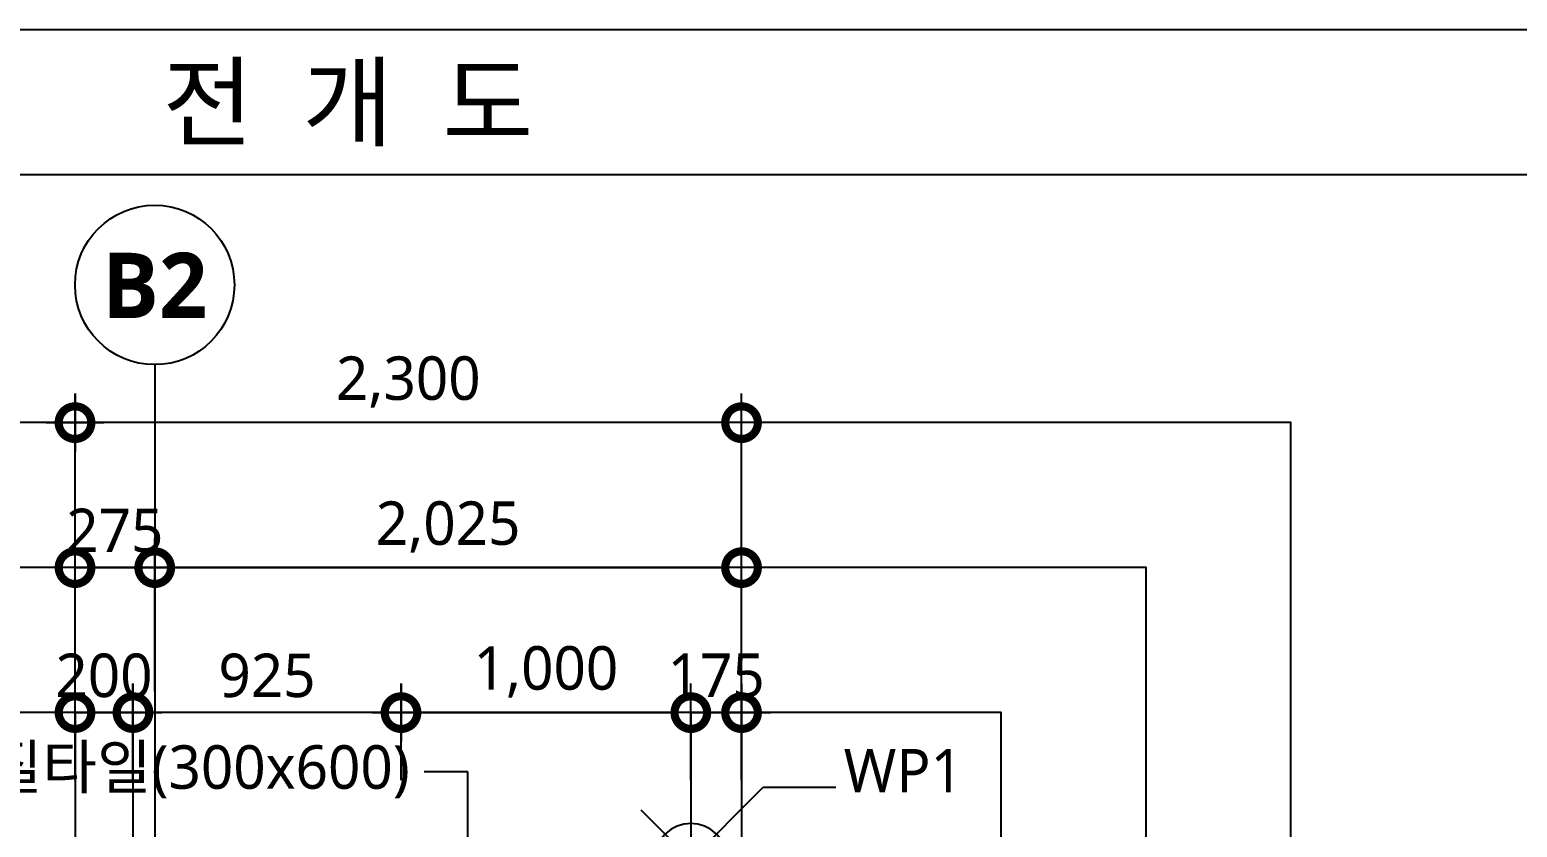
# Model space of a CAD drawing. Header units: millimetres. Extents: x 2213 to 82676, y 1050 to 28650.
# Drawn here: x 30642 to 35775, y 5200 to 7950 of the extents above; entities that cross this region are included whole.
import ezdxf
from ezdxf import colors
from ezdxf.entities.mleader import LeaderData, LeaderLine
from ezdxf.enums import TextEntityAlignment as Align
from ezdxf.math import Vec2, Vec3

# ---------------------------------------------------------------- set-up
doc = ezdxf.new("R2010")
doc.units = ezdxf.units.MM
doc.header["$LTSCALE"] = 200
doc.header["$PDMODE"] = 3
doc.linetypes.add('CEN', pattern=[62, 60, -1, 0, -1])
doc.layers.get('Defpoints').update_dxf_attribs({"color": 137})
for name, color, linetype in [('01-CEN', 1, 'CEN'), ('01TEX', 3, 'Continuous'), ('3', 3, 'Continuous'), ('DIM', 7, 'Continuous'), ('SYM', 6, 'Continuous'), ('SYM-BUB', 3, 'Continuous'), ('TEXT', 3, 'Continuous')]:
    doc.layers.add(name, color=color, linetype=linetype)
doc.layers.add('02Waste', color=171, linetype='Continuous', plot=False)
doc.styles.add('HY-M', font='malgun.ttf')
doc.styles.get("Standard").update_dxf_attribs({"font": 'malgun.ttf'})
doc.styles.add('맑은고딕', font='malgun.ttf')
doc.styles.add('맑은고딕B', font='malgunbd.ttf')
doc.styles.add('스타일1', font='malgun.ttf')
doc.linetypes.add('WIREMESH2', pattern='A,5,-0.25,["X",Standard,S=1,R=0,X=-0.32,Y=-0.5],-0.25', length=5.5)
doc.dimstyles.new('CJA-50', dxfattribs={"dimscale": 50, "dimtxt": 3, "dimasz": 1, "dimexe": 2, "dimexo": 3, "dimgap": 1, "dimtad": 1, "dimdec": 0, "dimzin": 1, "dimdsep": 46, "dimlunit": 6, "dimtxsty": '스타일1', "dimblk": 'GAUN-DOT', "dimcen": -2, "dimdle": 2, "dimclrd": 256, "dimclre": 256, "dimclrt": 3, "dimadec": 0, "dimazin": 0, "dimtfac": 1, "dimtdec": 0, "dimtix": 1, "dimtmove": 2, "dimatfit": 3, "dimldrblk": 'DOTSMALL', "dimfxl": 1, "dimtolj": 1, "dimtzin": 1, "dimarcsym": 0})

# ---------------------------------------------------------------- blocks, each defined once
blk = doc.blocks.new('GAUN-DOT')
at = {"linetype": 'ByBlock'}
for p, q in [((0, -2), (0, 2)), ((2, 0), (-2, 0))]:
    blk.add_line(p, q, dxfattribs=at)
at = {"const_width": 2.25}
blk.add_lwpolyline([(0, 0.28125, 1), (0, -0.28125, 1)], format="xyb", close=True, dxfattribs=at)
blk = doc.blocks.new('*D361')
at = {"layer": 'Defpoints', "color": 0, "transparency": 16777216}
for p in [(30798.3, 6595), (30798.3, 5519), (33098.3, 5519)]:
    blk.add_point(p, dxfattribs=at)
at = {"layer": 'DIM', "lineweight": -2, "transparency": 16777216}
for p, q in [((30798.3, 5669), (30798.3, 6695)), ((33098.3, 5669), (33098.3, 6695)), ((33048.3, 6595), (30848.3, 6595))]:
    blk.add_line(p, q, dxfattribs=at)
at = {"layer": 'DIM', "lineweight": -2, "transparency": 16777216, "xscale": 50, "yscale": 50, "zscale": 50, "rotation": 180}
blk.add_blockref('GAUN-DOT', (30798.3, 6595), dxfattribs=at)
at = {"layer": 'DIM', "lineweight": -2, "transparency": 16777216, "xscale": 50, "yscale": 50, "zscale": 50}
blk.add_blockref('GAUN-DOT', (33098.3, 6595), dxfattribs=at)
at = {"layer": 'DIM', "color": 3, "transparency": 16777216, "insert": (31948.3, 6735), "char_height": 150, "attachment_point": 5, "style": '맑은고딕'}
blk.add_mtext('\\A1;2,300', dxfattribs=at)
blk = doc.blocks.new('_DotSmall')
at = {"layer": 'DIM'}
h = blk.add_hatch(color=256, dxfattribs=at)
edge = h.paths.add_edge_path()
edge.add_arc((0, 0), 0.2, 0, 360)
at = {"layer": 'DIM', "linetype": 'ByBlock'}
blk.add_circle((0, 0), 0.2, dxfattribs=at)
blk = doc.blocks.new('*D362')
at = {"layer": 'Defpoints', "color": 0, "transparency": 16777216}
for p in [(31073.3, 6095), (30798.3, 5519), (31073.3, 5519)]:
    blk.add_point(p, dxfattribs=at)
at = {"layer": 'DIM', "lineweight": -2, "transparency": 16777216}
for p, q in [((30798.3, 5669), (30798.3, 6195)), ((31073.3, 5669), (31073.3, 6195)), ((30748.3, 6095), (30698.3, 6095)), ((30798.3, 6095), (31073.3, 6095)), ((31123.3, 6095), (31173.3, 6095))]:
    blk.add_line(p, q, dxfattribs=at)
at = {"layer": 'DIM', "lineweight": -2, "transparency": 16777216, "xscale": 50, "yscale": 50, "zscale": 50}
blk.add_blockref('GAUN-DOT', (30798.3, 6095), dxfattribs=at)
at = {"layer": 'DIM', "lineweight": -2, "transparency": 16777216, "xscale": 50, "yscale": 50, "zscale": 50, "rotation": 180}
blk.add_blockref('GAUN-DOT', (31073.3, 6095), dxfattribs=at)
at = {"layer": 'DIM', "color": 3, "transparency": 16777216, "insert": (30935.8, 6222.5), "char_height": 150, "attachment_point": 5, "style": '맑은고딕'}
blk.add_mtext('\\A1;275', dxfattribs=at)
blk = doc.blocks.new('*D363')
at = {"layer": 'Defpoints', "color": 0, "transparency": 16777216}
for p in [(33098.3, 6095), (31073.3, 5519), (33098.3, 5519)]:
    blk.add_point(p, dxfattribs=at)
at = {"layer": 'DIM', "lineweight": -2, "transparency": 16777216}
for p, q in [((31073.3, 5669), (31073.3, 6195)), ((33098.3, 5669), (33098.3, 6195)), ((31123.3, 6095), (33048.3, 6095))]:
    blk.add_line(p, q, dxfattribs=at)
at = {"layer": 'DIM', "lineweight": -2, "transparency": 16777216, "xscale": 50, "yscale": 50, "zscale": 50, "rotation": 180}
blk.add_blockref('GAUN-DOT', (31073.3, 6095), dxfattribs=at)
at = {"layer": 'DIM', "lineweight": -2, "transparency": 16777216, "xscale": 50, "yscale": 50, "zscale": 50}
blk.add_blockref('GAUN-DOT', (33098.3, 6095), dxfattribs=at)
at = {"layer": 'DIM', "color": 3, "transparency": 16777216, "insert": (32085.8, 6235), "char_height": 150, "attachment_point": 5, "style": '맑은고딕'}
blk.add_mtext('\\A1;2,025', dxfattribs=at)
blk = doc.blocks.new('NEW_BUB')
at = {"layer": 'SYM-BUB', "color": 6}
blk.add_line((0, 3), (0, 0), dxfattribs=at)
blk.add_circle((0, 8.5), 5.5, dxfattribs=at)
at = {"layer": 'SYM-BUB', "color": 3, "style": '맑은고딕B'}
blk.add_attdef('X', text='', height=4.5, dxfattribs=at).set_placement((0, 8.5), align=Align.MIDDLE)
blk = doc.blocks.new('*D369')
at = {"layer": 'Defpoints', "color": 0, "transparency": 16777216}
for p in [(30998.3, 5595), (30998.3, 5212), (31923.3, 5212)]:
    blk.add_point(p, dxfattribs=at)
at = {"layer": 'DIM', "lineweight": -2, "transparency": 16777216}
for p, q in [((30998.3, 5362), (30998.3, 5695)), ((31923.3, 5362), (31923.3, 5695)), ((31873.3, 5595), (31048.3, 5595))]:
    blk.add_line(p, q, dxfattribs=at)
at = {"layer": 'DIM', "lineweight": -2, "transparency": 16777216, "xscale": 50, "yscale": 50, "zscale": 50, "rotation": 180}
blk.add_blockref('GAUN-DOT', (30998.3, 5595), dxfattribs=at)
at = {"layer": 'DIM', "lineweight": -2, "transparency": 16777216, "xscale": 50, "yscale": 50, "zscale": 50}
blk.add_blockref('GAUN-DOT', (31923.3, 5595), dxfattribs=at)
at = {"layer": 'DIM', "color": 3, "transparency": 16777216, "insert": (31460.8, 5722.5), "char_height": 150, "attachment_point": 5, "style": '맑은고딕'}
blk.add_mtext('\\A1;925', dxfattribs=at)
blk = doc.blocks.new('*D370')
at = {"layer": 'Defpoints', "color": 0, "transparency": 16777216}
for p in [(33098.3, 5595), (32923.3, 5212), (33098.3, 5212)]:
    blk.add_point(p, dxfattribs=at)
at = {"layer": 'DIM', "lineweight": -2, "transparency": 16777216}
for p, q in [((32923.3, 5362), (32923.3, 5695)), ((33098.3, 5362), (33098.3, 5695)), ((32873.3, 5595), (32823.3, 5595)), ((32923.3, 5595), (33098.3, 5595)), ((33148.3, 5595), (33198.3, 5595))]:
    blk.add_line(p, q, dxfattribs=at)
at = {"layer": 'DIM', "lineweight": -2, "transparency": 16777216, "xscale": 50, "yscale": 50, "zscale": 50}
blk.add_blockref('GAUN-DOT', (32923.3, 5595), dxfattribs=at)
at = {"layer": 'DIM', "lineweight": -2, "transparency": 16777216, "xscale": 50, "yscale": 50, "zscale": 50, "rotation": 180}
blk.add_blockref('GAUN-DOT', (33098.3, 5595), dxfattribs=at)
at = {"layer": 'DIM', "color": 3, "transparency": 16777216, "insert": (33010.8, 5722.9), "char_height": 150, "attachment_point": 5, "style": '맑은고딕'}
blk.add_mtext('\\A1;175', dxfattribs=at)
blk = doc.blocks.new('_DOT')
at = {"color": 0, "linetype": 'ByBlock'}
blk.add_line((-0.5, 0), (-1, 0), dxfattribs=at)
at = {"color": 0, "linetype": 'ByBlock', "const_width": 0.5}
blk.add_lwpolyline([(-0.25, 0, 1), (0.25, 0, 1)], format="xyb", close=True, dxfattribs=at)
blk = doc.blocks.new('*D371')
at = {"layer": 'Defpoints', "color": 0, "transparency": 16777216}
for p in [(32923.3, 5595), (31923.3, 5212), (32923.3, 5212)]:
    blk.add_point(p, dxfattribs=at)
at = {"layer": 'DIM', "lineweight": -2, "transparency": 16777216}
for p, q in [((31923.3, 5362), (31923.3, 5695)), ((32923.3, 5362), (32923.3, 5695)), ((31973.3, 5595), (32873.3, 5595))]:
    blk.add_line(p, q, dxfattribs=at)
at = {"layer": 'DIM', "lineweight": -2, "transparency": 16777216, "xscale": 50, "yscale": 50, "zscale": 50, "rotation": 180}
blk.add_blockref('GAUN-DOT', (31923.3, 5595), dxfattribs=at)
at = {"layer": 'DIM', "lineweight": -2, "transparency": 16777216, "xscale": 50, "yscale": 50, "zscale": 50}
blk.add_blockref('GAUN-DOT', (32923.3, 5595), dxfattribs=at)
at = {"layer": 'DIM', "color": 3, "transparency": 16777216, "insert": (32423.3, 5735.5), "char_height": 150, "attachment_point": 5, "style": '맑은고딕'}
blk.add_mtext('\\A1;1,000', dxfattribs=at)
blk = doc.blocks.new('WP21')
at = {"layer": 'SYM'}
h = blk.add_hatch(color=6, dxfattribs=at)
edge = h.paths.add_edge_path()
edge.add_ellipse((0, 0), major_axis=(0, 2.5), ratio=1, start_angle=405, end_angle=495)
edge.add_line((-1.77, -1.77), (0, 0))
edge.add_line((0, 0), (-1.77, 1.77))
edge = h.paths.add_edge_path()
edge.add_ellipse((0, 0), major_axis=(0, 2.5), ratio=1, start_angle=225, end_angle=315)
edge.add_line((1.77, 1.77), (0, 0))
edge.add_line((0, 0), (1.77, -1.77))
at = {"layer": 'SYM', "color": 6}
for p, q in [((-3.44, -3.44), (5, 5)), ((5, 5), (10, 5)), ((-3.44, 3.44), (3.44, -3.44))]:
    blk.add_line(p, q, dxfattribs=at)
blk.add_ellipse((0, 0), major_axis=(0, 2.5), ratio=1, start_param=5.497787, end_param=11.780972, dxfattribs=at)
at = {"layer": 'SYM', "color": 3, "linetype": 'WIREMESH2', "style": '스타일1'}
blk.add_attdef('WP', text='', height=3, dxfattribs=at).set_placement((10.55, 5), align=Align.MIDDLE_LEFT)
blk = doc.blocks.new('*D372')
at = {"layer": 'Defpoints', "color": 0, "transparency": 16777216}
for p in [(30998.3, 5595), (30798.3, 5212), (30998.3, 5212)]:
    blk.add_point(p, dxfattribs=at)
at = {"layer": 'DIM', "lineweight": -2, "transparency": 16777216}
for p, q in [((30798.3, 5362), (30798.3, 5695)), ((30998.3, 5362), (30998.3, 5695)), ((30748.3, 5595), (30698.3, 5595)), ((30798.3, 5595), (30998.3, 5595)), ((31048.3, 5595), (31098.3, 5595))]:
    blk.add_line(p, q, dxfattribs=at)
at = {"layer": 'DIM', "lineweight": -2, "transparency": 16777216, "xscale": 50, "yscale": 50, "zscale": 50}
blk.add_blockref('GAUN-DOT', (30798.3, 5595), dxfattribs=at)
at = {"layer": 'DIM', "lineweight": -2, "transparency": 16777216, "xscale": 50, "yscale": 50, "zscale": 50, "rotation": 180}
blk.add_blockref('GAUN-DOT', (30998.3, 5595), dxfattribs=at)
at = {"layer": 'DIM', "color": 3, "transparency": 16777216, "insert": (30898.3, 5722.5), "char_height": 150, "attachment_point": 5, "style": '맑은고딕'}
blk.add_mtext('\\A1;200', dxfattribs=at)

msp = doc.modelspace()

# ---------------------------------------------------------------- linework, layer by layer
at = {"layer": '01-CEN'}
for p, q in [((31073.3, 6720.1), (31073.3, 2550)), ((30798.3, 5595), (30798.3, 2550)), ((30998.3, 5595), (30998.3, 2550)), ((32923.3, 5595), (32923.3, 2550)), ((33098.3, 5595), (33098.3, 2550))]:
    msp.add_line(p, q, dxfattribs=at)
at = {"layer": '02Waste'}
for points in [[(29108.8, 1550), (34994.1, 1550), (34994.1, 6595), (29108.8, 6595)], [(29608.8, 2050), (34494.1, 2050), (34494.1, 6095), (29608.8, 6095)], [(30108.8, 2550), (33994.1, 2550), (33994.1, 5595), (30108.8, 5595)]]:
    msp.add_lwpolyline(points, close=True, dxfattribs=at)
at = {"layer": '3'}
for p, q in [((36675, 7950), (17493.4, 7950)), ((36675, 7950), (17493.4, 7950)), ((36675, 7450), (17493.4, 7450))]:
    msp.add_line(p, q, dxfattribs=at)

# ---------------------------------------------------------------- block references
at = {"layer": 'SYM', "linetype": 'WIREMESH2'}
ref = msp.add_blockref('WP21', (32923.3, 5087.4), dxfattribs=dict(at, xscale=50.00000000000001, yscale=50.00000000000001, zscale=50.00000000000001))
ref.add_attrib('WP', 'WP1', dxfattribs={"color": 3, "linetype": 'WIREMESH2', "height": 150, "style": '스타일1'}).set_placement((33450.8, 5274.9), align=Align.BOTTOM_LEFT)
at = {"layer": 'SYM-BUB', "xscale": 50.00000000000001, "yscale": 50.00000000000001, "zscale": 50.00000000000001}
msp.add_blockref('NEW_BUB', (31073.3, 6645), dxfattribs=at).add_auto_attribs({'X': 'B2'})

# ---------------------------------------------------------------- texts
at = {"layer": '01TEX', "linetype": 'Continuous', "style": 'HY-M'}
msp.add_text('전  개  도', height=250, rotation=360, dxfattribs=at).set_placement((31740, 7700), align=Align.MIDDLE_CENTER)

# ---------------------------------------------------------------- dimensions: what is measured, and where the dimension line sits
at = {"layer": 'DIM'}
for base, p1, p2, angle, picture, middle in [((30798.3, 6595), (33098.3, 5519), (30798.3, 5519), 0, '*D361', (31948.3, 6735)), ((31073.3, 6095), (30798.3, 5519), (31073.3, 5519), 0, '*D362', (30935.8, 6222.5)), ((33098.3, 6095), (31073.3, 5519), (33098.3, 5519), 0, '*D363', (32085.8, 6235)), ((30998.3, 5595), (30798.3, 5212), (30998.3, 5212), 180, '*D372', (30898.3, 5722.5)), ((30998.3, 5595), (31923.3, 5212), (30998.3, 5212), 0, '*D369', (31460.8, 5722.5)), ((32923.3, 5595), (31923.3, 5212), (32923.3, 5212), 180, '*D371', (32423.3, 5735.5)), ((33098.3, 5595), (32923.3, 5212), (33098.3, 5212), 180, '*D370', (33010.8, 5722.9))]:
    dim = msp.add_linear_dim(base=base, p1=p1, p2=p2, angle=angle, dimstyle='CJA-50', override={"dimtxsty": '맑은고딕'}, dxfattribs=at)
    dim.commit()
    dim.dimension.update_dxf_attribs({"geometry": picture, "text_midpoint": middle})

# ---------------------------------------------------------------- leaders
at = {"layer": 'TEXT', "color": 3}
ml = msp.add_multileader_mtext('Standard', dxfattribs=at)
ml.set_content('THK7 도기질타일(300x600) ', color=3, style='스타일1')
ml.set_leader_properties(color=6)
ml.set_arrow_properties(name='DOT')
ml.build(insert=Vec2(0, 0))
ml.multileader.update_dxf_attribs({"dogleg_length": 3, "arrow_head_size": 75})
ctx = ml.context
ctx.base_point, ctx.char_height, ctx.arrow_head_size, ctx.landing_gap_size, ctx.plane_origin = Vec3(29390.4, 5390.3), 150, 75, 50, Vec3(33019.5, 3091.4)
ctx.text_align_type = 2
notes = []
notes.append((ctx, [(0, (1, 1, 0), (32153.5, 5390.3), (-1, 0), 150, [(0, [(32153.5, 4788.8)], 0, [])])]))
ctx.mtext.insert, ctx.mtext.alignment, ctx.mtext.flow_direction = Vec3(31953.5, 5482.3), 3, 5
for ctx, leaders in notes:
    for number, flags, end, landing, length, lines in leaders:
        leader = LeaderData()
        leader.index, (leader.has_last_leader_line, leader.has_dogleg_vector, leader.attachment_direction) = number, flags
        leader.last_leader_point, leader.dogleg_vector, leader.dogleg_length = Vec3(end), Vec3(landing), length
        for number, points, colour, breaks in lines:
            line = LeaderLine()
            line.index, line.vertices, line.color, line.breaks = number, Vec3.list(points), colors.encode_raw_color(colour), breaks
            leader.lines.append(line)
        ctx.leaders.append(leader)

doc.saveas('drawing.dxf')
